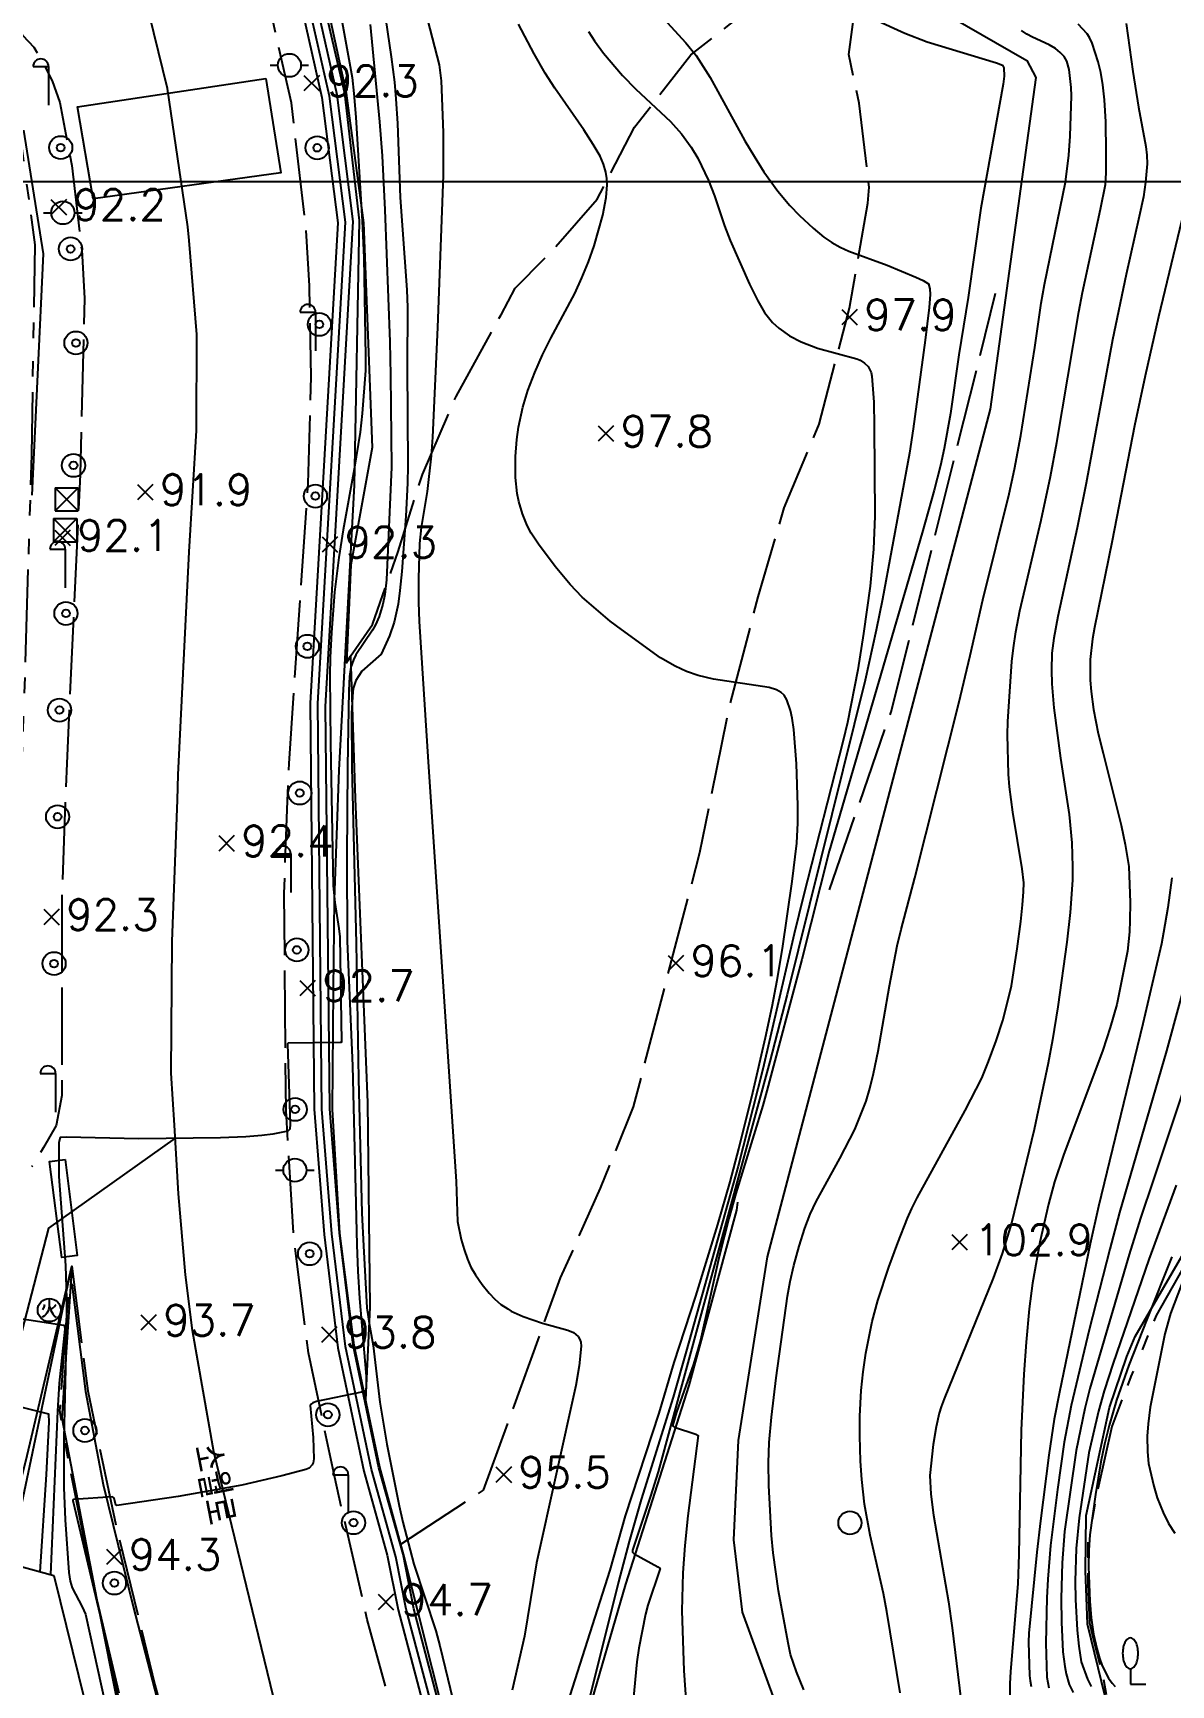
# Model space of a CAD drawing. Extents: x 199116 to 199565, y 548943 to 549516.
# Drawn here: x 199208.5 to 199282.2, y 549302.6 to 549409.6 of the extents above; entities that cross this region are included whole.
import ezdxf
from ezdxf.enums import TextEntityAlignment as Align

# ---------------------------------------------------------------- set-up
doc = ezdxf.new("R2010")
doc.units = 0
doc.header["$MEASUREMENT"] = 0
doc.linetypes.add('ANYANG1', pattern=[11.5, 6, -1, 1, -1.5, 1, -1])
doc.linetypes.add('ANYANG2', pattern=[6, 5, -1])
for name, color, linetype in [('A0013114', 1, 'CONTINUOUS'), ('A0023119', 1, 'ANYANG2'), ('A0023210', 7, 'CONTINUOUS'), ('A0033324', 1, 'ANYANG2'), ('A0043325', 42, 'CONTINUOUS'), ('B0014112', 7, 'CONTINUOUS'), ('B0024126', 7, 'ANYANG1'), ('C0223367', 7, 'CONTINUOUS'), ('C0256324', 1, 'CONTINUOUS'), ('C0493376', 1, 'CONTINUOUS'), ('C0503379', 1, 'CONTINUOUS'), ('C0536117', 7, 'CONTINUOUS'), ('C0536118', 7, 'CONTINUOUS'), ('D0015222', 3, 'CONTINUOUS'), ('D0023372', 3, 'CONTINUOUS'), ('D0036351', 3, 'CONTINUOUS'), ('E0022112', 5, 'CONTINUOUS'), ('F0017111', 30, 'CONTINUOUS'), ('F0017114', 7, 'CONTINUOUS'), ('F0027132', 7, 'CONTINUOUS'), ('F0027217', 7, 'CONTINUOUS'), ('F0047224', 7, 'CONTINUOUS'), ('F0047226', 1, 'CONTINUOUS'), ('G0036350', 7, 'ANYANG2'), ('H0037335', 7, 'CONTINUOUS'), ('H0049111', 7, 'CONTINUOUS')]:
    doc.layers.add(name, color=color, linetype=linetype)
doc.styles.add('HIST', font='romans.shx', dxfattribs={"bigfont": 'ngsw.shx'})

# ---------------------------------------------------------------- blocks, each defined once
blk = doc.blocks.new('F0027217')
at = {"layer": 'F0027217'}
for points in [[(0.5, 0.5), (-0.5, -0.5)], [(-0.5, 0.5), (0.5, -0.5)]]:
    blk.add_lwpolyline(points, dxfattribs=at)
blk = doc.blocks.new('C0493376')
at = {"layer": 'C0493376'}
for points in [[(-1.25, 0), (-0.75, 0)], [(0.75, 0), (1.25, 0)]]:
    blk.add_lwpolyline(points, dxfattribs=at)
blk.add_circle((0, 0), 0.75, dxfattribs=at)
blk = doc.blocks.new('C0503379')
at = {"layer": 'C0503379'}
for points in [[(0.75, 0.75), (-0.75, -0.75)], [(-0.75, 0.75), (0.75, 0.75)], [(-0.75, 0.75), (-0.75, -0.75)], [(-0.75, 0.75), (0.75, -0.75)], [(0.75, 0.75), (0.75, -0.75)], [(-0.75, -0.75), (0.75, -0.75)]]:
    blk.add_lwpolyline(points, dxfattribs=at)
blk = doc.blocks.new('D0023372')
at = {"layer": 'D0023372'}
for radius in [0.75, 0.25]:
    blk.add_circle((0, 0), radius, dxfattribs=at)
blk = doc.blocks.new('D0036351')
at = {"layer": 'D0036351'}
blk.add_lwpolyline([(0, 3, 0.175), (-0.169, 2.939, 0.104), (-0.354, 2.707, 0.065), (-0.459, 2.404, 0.051), (-0.5, 2, 0.051), (-0.459, 1.596, 0.065), (-0.354, 1.293, 0.104), (-0.169, 1.061, 0.175), (0, 1, 0.175), (0.169, 1.061, 0.104), (0.354, 1.293, 0.065), (0.459, 1.596, 0.051), (0.5, 2, 0.051), (0.459, 2.404, 0.065), (0.354, 2.707, 0.104), (0.169, 2.939, 0.175)], format="xyb", close=True, dxfattribs=at)
for points in [[(0, 1), (0, 0)], [(0, 0), (1, 0)]]:
    blk.add_lwpolyline(points, dxfattribs=at)
blk = doc.blocks.new('D0015222')
at = {"layer": 'D0015222'}
blk.add_circle((0, 0), 0.75, dxfattribs=at)
blk = doc.blocks.new('C0223367')
at = {"layer": 'C0223367'}
for points in [[(-1, 2.5), (0, 2.5)], [(0, 2.5), (0, 0)]]:
    blk.add_lwpolyline(points, dxfattribs=at)
blk.add_arc((-0.5, 2.5), 0.5, 0, 180, dxfattribs=at)
blk = doc.blocks.new('C0256324')
at = {"layer": 'C0256324'}
for points in [[(-0.004, 0.68), (0.002, 0.272), (-0.021, 0.123), (-0.053, 0.014), (-0.102, -0.097), (-0.156, -0.195), (-0.228, -0.284), (-0.32, -0.373), (-0.411, -0.436), (-0.466, -0.467)], [(-0.315, 0.37), (-0.322, 0.304), (-0.336, 0.242), (-0.354, 0.185), (-0.382, 0.121), (-0.42, 0.058), (-0.45, 0.025)], [(0.002, 0.272), (0.051, 0.098), (0.105, -0.026), (0.16, -0.135), (0.223, -0.235), (0.292, -0.321), (0.369, -0.407), (0.449, -0.479)], [(0.109, 0.072), (0.184, 0.109), (0.24, 0.148), (0.298, 0.192), (0.347, 0.239), (0.388, 0.291), (0.44, 0.368)]]:
    blk.add_lwpolyline(points, dxfattribs=at)
blk.add_circle((0, 0), 0.75, dxfattribs=at)

msp = doc.modelspace()

# ---------------------------------------------------------------- linework, layer by layer
at = {"layer": 'A0013114', "flags": 128}
for points in [[(199237.14, 549292.56), (199232.472, 549311.095), (199230.93, 549316.74), (199229.27, 549324.64), (199228.35, 549331.89), (199227.86, 549339.91), (199227.93, 549347.68), (199227.99, 549353.51), (199228.3, 549361.87), (199229.3, 549380.33), (199229.62, 549397.48), (199228.66, 549405.7), (199225.29, 549420.22), (199219.63, 549434.69), (199217.85, 549438.96), (199214.23, 549446.85)], [(199207.84, 549403.34), (199209.13, 549395.33), (199208.38, 549379.7)], [(199196.61, 549272.4), (199207.996, 549317.127), (199210.98, 549329.75), (199210.34, 549319.91), (199212.6, 549308.15), (199214.019, 549302.114)]]:
    msp.add_lwpolyline(points, dxfattribs=at)
at = {"layer": 'A0023119', "flags": 128}
msp.add_lwpolyline([(199232.291, 549311.756), (199237.65, 549315.24), (199242.65, 549329), (199245.24, 549334.8), (199247.37, 549340.07), (199251.67, 549356.54), (199253.57, 549365.95), (199255.45, 549373.11), (199257.13, 549378.86), (199259.4, 549384.28), (199261.37, 549391.8), (199262.56, 549398.6), (199262.64, 549399.64), (199261.99, 549405.07), (199261.32, 549408.24), (199262.05, 549413.68), (199263.42, 549421.28), (199266.24, 549429.19)], dxfattribs=at)
at = {"layer": 'A0023210', "flags": 128}
for points in [[(199224.04, 549301.85), (199220.19, 549317.74), (199218.8, 549325.58), (199218.35, 549329.19), (199217.9, 549334.43), (199217.63, 549338.89), (199217.42, 549342.25), (199217.48, 549350.79), (199217.82, 549359.965), (199217.88, 549361.57), (199218.59, 549376.02), (199219.05, 549383.87), (199219.08, 549390.1), (199218.59, 549396.18), (199218.5, 549397.06), (199217.19, 549406.02), (199215.11, 549414.5)], [(199217.681, 549338.053), (199209.463, 549332.226), (199206.649, 549321.286), (199205.029, 549315.65), (199196.885, 549284.624)]]:
    msp.add_lwpolyline(points, dxfattribs=at)
at = {"layer": 'A0033324', "flags": 128}
for points in [[(199434.01, 549241.48), (199432.43, 549240.15), (199428.73, 549237.94), (199425.329, 549238.952), (199421.31, 549240.12), (199414.34, 549241.72), (199405.86, 549243.02), (199400.68, 549243.32), (199386.47, 549243.98), (199367.02, 549244.34), (199354.291, 549244.574), (199348.52, 549244.68), (199346.82, 549244.71), (199337.51, 549244.82), (199335.07, 549244.75), (199320.44, 549245.21), (199305.862, 549245.672), (199300.54, 549245.83), (199296.82, 549245.95), (199284.63, 549246.66), (199277.1, 549248.03), (199272.37, 549249.68), (199265.73, 549253.09), (199257.352, 549257.723), (199251.58, 549262.28), (199248.25, 549265.78), (199245.85, 549268.71), (199243.09, 549272.19), (199238.95, 549279.26), (199236.7, 549284.3), (199234.26, 549291.72), (199230.12, 549306.879), (199228.01, 549316.06), (199226.31, 549324.15), (199225.36, 549331.61), (199224.86, 549339.83), (199224.736, 549353.897), (199224.964, 549359.902), (199225.056, 549362.307), (199226.3, 549380.45), (199226.49, 549387.35), (199226.38, 549393.24), (199226.14, 549397.11), (199225.21, 549405.11), (199223.74, 549411.63), (199221.78, 549419.4), (199221.02, 549422.41), (199216.57, 549433.45), (199214.93, 549437.42), (199210.83, 549445.39), (199203.99, 549458.7), (199202.667, 549461.451), (199187.16, 549493.7), (199185.446, 549496.929), (199184.52, 549498.6)], [(199160.368, 549319.429), (199159.284, 549320.844), (199168.385, 549328.462), (199175.162, 549334.083), (199179.755, 549339.887), (199186.052, 549350.724), (199188.54, 549356.072), (199189.797, 549358.714), (199192.751, 549367.744), (199193.727, 549373.527), (199193.937, 549374.77), (199194.468, 549377.913), (199196.452, 549389.022), (199196.729, 549390.399), (199197.72, 549395.724), (199198.26, 549398.887), (199199.388, 549406.752), (199199.66, 549408.128), (199200.162, 549409.122), (199200.55, 549409.568), (199201.316, 549410.237), (199202.15, 549410.741), (199202.755, 549410.971), (199203.488, 549411.037), (199204.506, 549411.025), (199205.19, 549410.943), (199206.112, 549410.662), (199206.852, 549410.226), (199207.806, 549409.456), (199208.521, 549408.706), (199209.121, 549407.68), (199209.702, 549406.535), (199210.199, 549405.131), (199210.987, 549401.036), (199211.62, 549395.57), (199211.8, 549392.42), (199211.76, 549390.34), (199211.52, 549381.03), (199210.655, 549362.317), (199210.566, 549359.961), (199210.335, 549353.867), (199210.34, 549340.8), (199209.96, 549338.86), (199209.14, 549337.45), (199208.4, 549336.18)]]:
    msp.add_lwpolyline(points, dxfattribs=at)
msp.add_lwpolyline([(199210.98, 549329.75), (199212.01, 549321.68), (199213.91, 549312.66), (199216.359, 549302.647), (199220.43, 549287.68), (199223.25, 549279.09), (199226.13, 549272.66), (199231.2, 549263.99), (199234.89, 549259.37), (199237.29, 549256.43, -0.02), (199236.84, 549254.67), (199236.495, 549253.458)], format="xyb", dxfattribs=at)
at = {"layer": 'A0043325', "flags": 128}
for points in [[(199223.549, 549406.668), (199224.526, 549400.578), (199212.364, 549398.877), (199211.352, 549404.845)], [(199210.551, 549336.654), (199211.334, 549330.455), (199210.34, 549330.308), (199209.529, 549336.529)]]:
    msp.add_lwpolyline(points, close=True, dxfattribs=at)
at = {"layer": 'B0014112', "flags": 128}
msp.add_lwpolyline([(199202.35, 549292.433), (199206.839, 549310.55), (199209.808, 549309.723), (199214.641, 549290.209), (199211.718, 549290.888), (199211.549, 549290.125)], close=True, dxfattribs=at)
at = {"layer": 'B0024126', "flags": 128}
for points in [[(199206.68, 549334.423), (199207.3, 549339.24), (199207.43, 549353.66), (199207.98, 549368.71), (199208.38, 549382.3), (199208.61, 549395.9), (199207.67, 549402.79), (199206.62, 549407.04)], [(199392.19, 549382.46), (199376.26, 549385.02), (199375.62, 549385.03), (199373.95, 549384.73), (199373.07, 549384.61), (199369.79, 549383.3), (199368.52, 549382.66), (199356.45, 549377.2), (199327.91, 549364.32), (199323.28, 549363.32), (199322.86, 549363.05), (199308.45, 549357.44), (199305.67, 549356.75), (199305.08, 549356.59), (199304.37, 549356.31), (199302.16, 549354.95), (199299.46, 549353.24), (199299.09, 549352.84), (199298.51, 549352.38), (199295.54, 549348.61), (199291.58, 549344.21), (199290.4, 549342.85), (199290.1, 549342.35), (199287.78, 549338.11), (199281.24, 549326.57), (199279.59, 549322.6), (199278.36, 549319.37), (199277.41, 549315.1), (199276.802, 549311.846), (199276.802, 549309.167), (199276.914, 549306.655), (199277.215, 549305.386), (199277.754, 549303.325), (199278.008, 549301.946), (199279.9, 549299.22), (199281.03, 549297.84), (199283.41, 549294.74)], [(199210.73, 549327.75), (199210.19, 549320.41), (199210.61, 549317.88), (199212.13, 549310.26), (199214.26, 549300.63), (199215.59, 549295.19), (199217.2, 549288.53), (199220.38, 549278.68), (199222.563, 549274.622)]]:
    msp.add_lwpolyline(points, dxfattribs=at)
at = {"layer": 'C0536117', "flags": 128}
for points in [[(199225.685, 549412.095), (199227.184, 549405.446), (199228.22, 549397.331), (199226.42, 549366.226), (199226.689, 549339.915), (199227.332, 549331.81), (199228.225, 549324.469), (199229.906, 549316.469), (199231.42, 549311.041), (199232.128, 549307.493), (199236.137, 549292.269)], [(199237.097, 549292.55), (199233.14, 549307.57), (199232.439, 549311.092), (199230.88, 549316.696), (199229.212, 549324.635), (199228.328, 549331.903), (199227.689, 549339.941), (199227.407, 549366.001), (199229.217, 549397.42), (199228.172, 549405.615), (199226.658, 549412.327)]]:
    msp.add_lwpolyline(points, dxfattribs=at)
at = {"layer": 'C0536118', "flags": 128}
msp.add_lwpolyline([(199210.983, 549328.616), (199211.869, 549321.643), (199213.022, 549315.61), (199214.966, 549307.713), (199217.26, 549298.788), (199220.47, 549287.028), (199223.157, 549279.054), (199226.041, 549272.614), (199231.117, 549263.933), (199234.812, 549259.307), (199237.182, 549256.404)], dxfattribs=at)
at = {"layer": 'E0022112', "flags": 128}
msp.add_lwpolyline([(199240.056, 549282.424), (199238.894, 549285.212), (199236.661, 549292.422), (199232.634, 549307.531), (199231.965, 549310.927), (199230.393, 549316.583), (199228.718, 549324.552), (199227.83, 549331.856), (199227.189, 549339.928), (199226.919, 549366.207), (199228.718, 549397.375), (199227.678, 549405.53), (199226.172, 549412.211), (199224.204, 549420.012), (199223.402, 549423.187), (199218.885, 549434.395), (199217.201, 549438.471), (199214.685, 549443.797)], dxfattribs=at)
at = {"layer": 'F0017111', "flags": 128}
for points, elevation in [([(199247.65, 549412.39), (199250.75, 549408.99), (199251.42, 549408.17), (199252.34, 549406.74), (199254.58, 549402.64), (199255.18, 549401.64), (199255.82, 549400.63), (199256.71, 549399.39), (199257.49, 549398.46), (199258.12, 549397.81), (199259, 549396.98), (199259.7, 549396.39), (199260.21, 549396.05), (199260.75, 549395.75), (199261.33, 549395.5), (199263.8, 549394.58), (199265.67, 549393.82), (199266.14, 549393.6), (199266.48, 549393.38), (199266.57, 549393.05), (199266.58, 549392.68), (199266.52, 549391.84), (199266.26, 549389.74), (199265.49, 549383.98), (199265.24, 549382.4), (199263.51, 549372.95), (199263.1, 549370.94), (199262.37, 549367.71), (199257.32, 549347.36), (199256.21, 549343.02), (199248.96, 549316.44), (199248.47, 549314.85), (199247.3, 549311.37), (199247.31, 549311.23), (199247.42, 549311.13), (199248.94, 549310.29), (199249.09, 549310.17), (199248.3, 549307.79), (199248.14, 549307.21), (199247.71, 549305.02), (199247.59, 549304.13), (199247.35, 549301.6)], 99), ([(199264.03, 549412.93), (199272.86, 549407.84), (199273.43, 549406.75), (199270.47, 549385.27), (199256.03, 549330.35), (199254.16, 549318.46), (199253.84, 549312.02), (199254.42, 549307.34), (199258.05, 549297.34)], 101), ([(199228.41, 549410.77), (199229.14, 549406.74), (199229.26, 549405.71), (199229.38, 549404.18), (199229.8, 549397.43), (199229.89, 549395.08), (199230.01, 549388.67), (199230, 549387.77), (199229.79, 549384.98), (199229.66, 549383.78), (199229.28, 549381.38), (199228.57, 549377.44), (199228.28, 549375.65), (199227.99, 549373.41), (199227.8, 549370.8), (199227.71, 549369.18), (199227.69, 549368.03), (199227.73, 549363.63), (199227.91, 549354.39), (199228.01, 549353.3), (199228.29, 549351.63), (199228.35, 549351.08), (199228.45, 549344.28), (199228.44, 549344.25), (199228.36, 549344.24), (199224.99, 549344.19), (199224.95, 549344.16), (199225.13, 549338.96), (199225.1, 549338.62), (199224.98, 549338.5), (199224.01, 549338.31), (199223.3, 549338.22), (199222.26, 549338.14), (199220.62, 549338.07), (199215.32, 549338.01), (199210.61, 549338.11), (199210.23, 549338.09), (199210.2, 549338.03), (199210.13, 549337.75), (199210.15, 549335.57), (199210.57, 549329.8), (199210.63, 549327.64), (199210.62, 549324.92), (199210.47, 549318.61), (199210.47, 549315.41), (199210.56, 549313.32), (199210.79, 549309.91), (199210.88, 549309.35), (199210.999, 549308.923), (199211.65, 549307.69), (199211.86, 549307.21), (199214.73, 549294.18)], 93), ([(199230.3, 549410.18), (199230.92, 549403.87), (199231.08, 549401.66), (199231.25, 549398.17), (199231.59, 549389.63), (199231.63, 549387.47), (199231.7, 549381.51), (199231.37, 549374.21), (199231.26, 549373.25), (199231.14, 549372.62), (199230.89, 549371.83), (199230.65, 549371.3), (199230.45, 549370.95), (199229.39, 549369.35), (199229.22, 549369.02), (199229.06, 549368.55), (199228.98, 549367.94), (199228.93, 549367.04), (199228.85, 549362.11), (199228.8, 549356.22), (199228.83, 549350.8), (199229.16, 549342.73), (199229.44, 549331.13), (199229.51, 549329.42), (199229.61, 549327.66), (199230.05, 549322.62), (199230.06, 549322.01), (199230.03, 549321.74), (199229.98, 549321.66), (199229.75, 549321.59), (199226.84, 549320.98), (199226.59, 549320.9), (199226.48, 549320.82), (199226.42, 549320.74), (199226.61, 549318.65), (199226.66, 549317.27), (199226.62, 549317.01), (199226.56, 549316.88), (199226.36, 549316.68), (199226.14, 549316.58), (199224.59, 549316.17), (199222, 549315.56), (199217.87, 549314.83), (199213.89, 549314.25), (199213.83, 549314.27), (199213.72, 549314.72), (199213.68, 549314.78), (199213.62, 549314.81), (199211.1, 549314.64), (199211.05, 549314.58), (199212.79, 549307.2), (199214.94, 549296.46)], 94), ([(199234.03, 549410.48), (199234.78, 549407.56), (199234.92, 549406.52), (199235.03, 549403.17), (199235.03, 549400.41), (199234.68, 549390.55), (199234.35, 549383.44), (199234.27, 549382.24), (199234.01, 549379.93), (199233.61, 549377.59), (199233.51, 549376.56), (199233.45, 549374.29), (199233.45, 549372.75), (199233.48, 549371.5), (199234.06, 549362.41), (199235.88, 549335.23), (199235.97, 549332.64), (199236.2, 549331.49), (199236.39, 549330.83), (199236.61, 549330.21), (199236.84, 549329.69), (199237.13, 549329.2), (199237.57, 549328.57), (199238.02, 549328), (199238.38, 549327.62), (199238.78, 549327.28), (199239.22, 549326.99), (199239.45, 549326.85), (199240.23, 549326.49), (199241.47, 549326.07), (199243.11, 549325.6), (199243.49, 549325.45), (199243.78, 549325.19), (199243.89, 549325.01), (199243.95, 549324.84), (199243.97, 549324.57), (199243.86, 549323.29), (199243.64, 549322.03), (199241.09, 549310.55), (199240.31, 549305.79), (199239.5, 549302.3)], 96), ([(199243.27, 549301.95), (199245.85, 549310.07), (199246.85, 549313.59), (199249.04, 549320.23), (199250, 549323.51), (199251.4, 549327.82), (199252.83, 549332.45), (199253.63, 549335.22), (199254.2, 549337.36), (199255.11, 549341), (199255.93, 549344.56), (199256.36, 549346.57), (199256.68, 549348.27), (199257.02, 549350.32), (199257.65, 549354.67), (199257.95, 549357.15), (199258.02, 549358.47), (199258.02, 549359.59), (199257.93, 549362.28), (199257.76, 549364.51), (199257.65, 549365.24), (199257.54, 549365.75), (199257.3, 549366.44), (199257.13, 549366.74), (199256.93, 549366.91), (199256.63, 549367.09), (199256.15, 549367.23), (199252.55, 549367.77), (199251.55, 549368.01), (199250.8, 549368.27), (199250.06, 549368.61), (199249.12, 549369.16), (199246.59, 549370.98), (199245.85, 549371.54), (199244.04, 549373.09), (199243.26, 549373.9), (199242.3, 549375.08), (199241.22, 549376.52), (199240.75, 549377.23), (199240.49, 549377.73), (199240.17, 549378.49), (199239.94, 549379.27), (199239.84, 549379.79), (199239.72, 549380.84), (199239.72, 549382.19), (199239.81, 549383.29), (199239.91, 549384.09), (199240.2, 549385.38), (199240.53, 549386.47), (199240.97, 549387.64), (199241.47, 549388.78), (199242.01, 549389.86), (199243.56, 549392.76), (199244.03, 549393.77), (199244.45, 549394.8), (199244.82, 549395.85), (199245.39, 549397.82), (199245.6, 549398.97), (199245.67, 549399.8), (199245.65, 549400.2), (199245.58, 549400.6), (199245.43, 549401.12), (199245.2, 549401.65), (199244.76, 549402.41), (199244.16, 549403.35), (199242.27, 549406.05), (199241.64, 549407.03), (199240.93, 549408.27), (199239.92, 549410.2)], 97), ([(199264.65, 549302.12), (199263.78, 549307.39), (199263.56, 549308.55), (199262.7, 549312.33), (199262.34, 549314.35), (199262.16, 549315.93), (199262.08, 549317.12), (199262.03, 549318.77), (199262.03, 549320.04), (199262.11, 549321.71), (199262.24, 549322.92), (199262.42, 549324.12), (199262.83, 549326.17), (199263.2, 549327.53), (199263.91, 549329.68), (199264.5, 549331.27), (199265.13, 549332.87), (199265.41, 549333.49), (199265.75, 549334.17), (199268.86, 549339.83), (199269.93, 549341.94), (199270.37, 549343.01), (199270.87, 549344.34), (199271.29, 549345.66), (199271.63, 549346.94), (199271.85, 549347.92), (199272.22, 549350.31), (199272.46, 549352.07), (199272.58, 549353.16), (199272.64, 549353.99), (199272.65, 549354.59), (199272.54, 549355.48), (199271.94, 549359.15), (199271.73, 549360.79), (199271.67, 549361.62), (199271.6, 549364.17), (199271.63, 549365.03), (199271.89, 549368.92), (199271.98, 549369.81), (199272.13, 549370.83), (199272.4, 549372.2), (199273.77, 549378.07), (199274.38, 549380.91), (199274.79, 549383.11), (199276.22, 549391.57), (199276.46, 549392.81), (199277.63, 549398.21), (199277.95, 549399.82), (199277.99, 549400.57), (199277.99, 549401.9), (199277.96, 549403.86), (199277.89, 549405.29), (199277.78, 549406.26), (199277.64, 549407.07), (199277.47, 549407.76), (199277.08, 549408.96), (199276.92, 549409.33), (199276.76, 549409.58), (199276.18, 549410.19)], 103), ([(199279.29, 549410.24), (199279.73, 549407.13), (199280.09, 549404.82), (199280.57, 549402.28), (199280.63, 549401.71), (199280.64, 549401.15), (199280.54, 549399.96), (199280.4, 549399.02), (199280.14, 549397.73), (199279.29, 549393.98), (199278.4, 549389.75), (199276.7, 549380.46), (199276.12, 549377.57), (199274.86, 549371.84), (199274.6, 549370.43), (199274.48, 549369.46), (199274.45, 549368.36), (199274.48, 549367.48), (199274.61, 549365.92), (199275.04, 549362.65), (199275.59, 549359), (199275.77, 549357.18), (199275.81, 549355.62), (199275.8, 549354.75), (199275.66, 549352.65), (199275.45, 549350.73), (199274.86, 549346.55), (199274.52, 549344.42), (199274.24, 549342.91), (199273.32, 549338.6), (199271.85, 549332.54), (199271.25, 549330.57), (199270.68, 549328.98), (199267.49, 549321.16), (199267.3, 549320.64), (199267.18, 549320.23), (199266.98, 549319.34), (199266.78, 549318.2), (199266.56, 549316.2), (199266.63, 549314.99), (199266.81, 549313.62), (199267.77, 549308.01), (199268.02, 549306.34), (199268.57, 549301.72)], 104), ([(199244.45, 549409.72), (199244.84, 549409.12), (199245.42, 549408.31), (199246.66, 549406.88), (199247.52, 549405.99), (199249.76, 549403.9), (199250.47, 549403.09), (199251.11, 549402.22), (199251.53, 549401.52), (199252.23, 549400.06), (199252.61, 549399.08), (199253.27, 549397.13), (199253.64, 549396.19), (199254.88, 549393.36), (199255.42, 549392.28), (199255.86, 549391.53), (199256.03, 549391.3), (199256.38, 549390.88), (199256.79, 549390.5), (199257.47, 549390.01), (199258.23, 549389.62), (199259.3, 549389.22), (199261.84, 549388.53), (199262.06, 549388.44), (199262.34, 549388.25), (199262.57, 549388.03), (199262.77, 549387.63), (199262.82, 549387.39), (199262.94, 549385.71), (199262.97, 549384.16), (199263, 549378.34), (199262.92, 549376.19), (199262.7, 549373.8), (199262.28, 549370.74), (199261.9, 549368.37), (199261.23, 549364.96), (199260.96, 549363.8), (199258.39, 549353.75), (199257.78, 549351.27), (199255.75, 549342.51), (199254.14, 549336.24), (199250.78, 549324.22), (199249.93, 549321.28), (199247.87, 549314.65), (199247.08, 549311.92), (199246.39, 549309.32), (199244.47, 549301.6)], 98), ([(199258.4, 549302.32), (199257.93, 549303.47), (199257.54, 549304.6), (199257.38, 549305.35), (199256.77, 549308.72), (199256.42, 549311.18), (199256.31, 549312.31), (199256.13, 549315.55), (199256.11, 549317.01), (199256.16, 549318.34), (199256.31, 549319.97), (199256.62, 549322.52), (199257.35, 549327.82), (199257.53, 549328.77), (199257.76, 549329.8), (199258.11, 549331.05), (199258.47, 549332.21), (199258.81, 549333.12), (199259.21, 549333.95), (199260.74, 549336.73), (199261.7, 549338.61), (199262.44, 549340.44), (199262.69, 549341.26), (199262.92, 549342.24), (199263.21, 549343.68), (199263.95, 549347.91), (199264.45, 549350.5), (199264.7, 549351.56), (199265.6, 549354.91), (199268.44, 549366.21), (199269.19, 549369.3), (199270.01, 549372.91), (199271.71, 549379.77), (199272.05, 549381.37), (199272.46, 549383.55), (199273.38, 549389.26), (199273.79, 549392.12), (199274, 549393.34), (199275.36, 549399.97), (199275.57, 549401.71), (199275.66, 549402.94), (199275.75, 549405.55), (199275.73, 549406.1), (199275.6, 549407.26), (199275.44, 549407.8), (199275.26, 549408.11), (199275.02, 549408.37), (199274.71, 549408.61), (199274.29, 549408.85), (199273.21, 549409.35), (199272.85, 549409.55), (199272.51, 549409.79)], 102), ([(199282.25, 549354.91), (199281.99, 549352.98), (199281.71, 549351.36), (199281.57, 549350.63), (199280.37, 549345.44), (199277.49, 549333.61), (199276.96, 549331.21), (199274.97, 549321.6), (199274.63, 549319.84), (199274.28, 549317.52), (199273.73, 549313.27), (199273.49, 549311.24), (199272.98, 549305.99), (199272.96, 549305.4), (199273.02, 549303.24), (199273.06, 549302.9), (199273.13, 549302.54)], 106), ([(199283.7, 549350.29), (199281.89, 549343.71), (199278.85, 549333.23), (199278.22, 549330.86), (199276.9, 549325.64), (199275.72, 549320.72), (199275.27, 549318.35), (199274.83, 549315.29), (199274.38, 549311.67), (199274.21, 549309.48), (199274.14, 549308.28), (199274.08, 549305.33), (199274.15, 549303.13), (199274.28, 549302.44)], 107), ([(199284.81, 549346.62), (199281.05, 549335.36), (199280.22, 549332.86), (199279.49, 549330.52), (199276.94, 549321.84), (199276.61, 549320.54), (199276.04, 549317.81), (199275.3, 549312.56), (199275.14, 549310.55), (199275.07, 549308.23), (199275.1, 549306.7), (199275.18, 549304.78), (199275.31, 549303.82), (199275.39, 549303.36), (199275.6, 549302.67), (199275.85, 549302.14)], 108), ([(199282.52, 549334.99), (199280.76, 549330.19), (199278.45, 549323.47), (199277.87, 549321.68), (199277.5, 549320.37), (199276.87, 549317.67), (199276.25, 549313.45), (199276.04, 549311.47), (199275.98, 549309.36), (199276, 549308.17), (199276.12, 549306.18), (199276.23, 549305.14), (199276.38, 549304.12), (199276.78, 549303.01), (199277.02, 549302.54)], 109), ([(199283.75, 549330.9), (199282.15, 549326.69), (199281.79, 549325.38), (199280.85, 549320.63), (199280.71, 549319.55), (199280.65, 549318.75), (199280.66, 549317.72), (199280.74, 549316.98), (199281.07, 549315.5), (199281.29, 549314.76), (199281.68, 549313.79), (199282.03, 549313.09), (199282.44, 549312.47)], 111), ([(199204.91, 549326.77), (199210.46, 549325.94), (199210.51, 549325.84), (199210.52, 549325.67), (199210.17, 549322.17), (199210.05, 549320.36), (199209.596, 549309.782)], 92), ([(199208.94, 549309.965), (199209.35, 549316.27), (199209.51, 549319.64), (199209.5, 549320.16), (199202.324, 549321.959)], 91)]:
    msp.add_lwpolyline(points, dxfattribs=dict(at, elevation=elevation))
at = {"layer": 'F0017114', "flags": 128}
for points, elevation in [([(199230.59, 549415.46), (199231.68, 549408.07), (199231.89, 549406.44), (199231.98, 549405.37), (199232.07, 549403.77), (199232.25, 549398.97), (199232.69, 549392.99), (199232.72, 549391.84), (199232.7, 549388.02), (199232.75, 549381.58), (199232.73, 549380.47), (199232.63, 549378.32), (199232.36, 549374.74), (199232.24, 549373.52), (199232.13, 549372.63), (199231.86, 549371.46), (199231.56, 549370.59), (199231.02, 549369.39), (199229.78, 549368.29), (199229.39, 549367.69), (199229.23, 549367.23), (199229.19, 549366.98), (199229.09, 549365.54), (199229.13, 549362.08), (199229.41, 549350.66), (199229.55, 549341.88), (199229.78, 549333.18), (199229.87, 549331.08), (199230.1, 549327.06), (199230.24, 549326.05), (199230.5, 549324.61), (199230.93, 549320.95), (199231.38, 549318.22), (199232.18, 549314.23), (199232.43, 549313.18), (199233.14, 549310.45), (199234.57, 549306.13), (199234.83, 549305.16), (199236.02, 549300.26)], 95), ([(199258.64, 549412.51), (199264.95, 549409.61), (199266.4, 549409.05), (199270.88, 549407.7), (199271.28, 549407.53), (199271.37, 549407.37), (199271.39, 549406.83), (199271.32, 549406.32), (199269.87, 549398.28), (199269.06, 549392.49), (199268.45, 549388.77), (199267.91, 549384.98), (199267.49, 549382.71), (199267.25, 549381.61), (199266.84, 549380.02), (199266.07, 549377.26), (199260.04, 549356.64), (199258.27, 549349.61), (199256.01, 549341.11), (199255.74, 549340.17), (199254, 549334.46), (199253.55, 549332.84), (199252.92, 549330.37), (199251.7, 549324.96), (199251.53, 549324.35), (199251.25, 549323.41), (199250.16, 549320.3), (199249.89, 549319.41), (199250.03, 549319.32), (199251.41, 549318.87), (199251.56, 549318.78), (199250.9, 549313.59), (199250.7, 549311.67), (199250.57, 549309.89), (199250.51, 549307.44), (199250.63, 549303.57), (199250.88, 549299.84)], 100), ([(199283.03, 549398.07), (199281.38, 549391.25), (199280.51, 549387.42), (199279.83, 549384.19), (199278.39, 549376.74), (199277.24, 549371.12), (199277.11, 549370.39), (199276.96, 549369.04), (199276.95, 549367.71), (199277.01, 549366.98), (199277.17, 549365.8), (199277.48, 549364.26), (199277.79, 549362.97), (199278.96, 549358.31), (199279.22, 549357.06), (199279.45, 549355.63), (199279.54, 549353.31), (199279.53, 549352.14), (199279.5, 549351.41), (199279.37, 549350.16), (199278.68, 549346.7), (199278.26, 549345.21), (199277.77, 549343.74), (199275.22, 549336.95), (199274.65, 549335.21), (199274.26, 549333.78), (199273.69, 549331.3), (199273.22, 549328.66), (199273.01, 549327), (199272.81, 549324.83), (199272.65, 549322.75), (199272.49, 549319.13), (199272.34, 549311.07), (199272.27, 549309.18), (199271.8, 549303.51), (199271.75, 549302.7), (199271.74, 549301.74)], 105), ([(199282.25, 549330.36), (199280.62, 549326.3), (199279.47, 549323.35), (199278.66, 549321.07), (199278.19, 549319.44), (199277.89, 549318.23), (199277.65, 549317.09), (199277.31, 549314.97), (199276.94, 549312.35), (199276.86, 549311.35), (199276.84, 549310.3), (199276.94, 549308.06), (199277.03, 549306.97), (199277.18, 549305.93), (199277.38, 549304.99), (199277.55, 549304.36), (199277.74, 549303.86), (199278.14, 549303.08), (199278.37, 549302.74), (199278.57, 549302.52)], 110)]:
    msp.add_lwpolyline(points, dxfattribs=dict(at, elevation=elevation))
at = {"layer": 'F0047224', "flags": 128}
msp.add_lwpolyline([(199254.11, 549333.9), (199254.04, 549333.38), (199250.95, 549322.03), (199246.86, 549309.16), (199241.79, 549291.79), (199241.25, 549290.17), (199240.81, 549287.73), (199240.77, 549286.68), (199240.86, 549285.74), (199241.1, 549284.66), (199242.64, 549280.83), (199243.19, 549279.39), (199244.25, 549277.46), (199245.22, 549275.82), (199246.26, 549274.4), (199247.88, 549272.38), (199253.77, 549265.48), (199255.04, 549264.27)], dxfattribs=at)
at = {"layer": 'F0047226', "flags": 128}
for points in [[(199214.86, 549446.78), (199216.56, 549442.83), (199220.61, 549433.14), (199225.21, 549420.9), (199227.39, 549412.04), (199228.758, 549405.734), (199229.87, 549397.321), (199230.44, 549382.78), (199229.06, 549375.18), (199228.783, 549368.833), (199229.04, 549369.26), (199229.33, 549360.05), (199230.14, 549340.36), (199230.28, 549327.1), (199230.013, 549321.106)], [(199301.64, 549283.34), (199282.85, 549295.11), (199279.47, 549299.52), (199279, 549300.16), (199278.45, 549301.03), (199277.93, 549301.88), (199276.78, 549306.57), (199276.66, 549310.02), (199276.69, 549313.61), (199278.2, 549320.61), (199279.32, 549323.91), (199279.87, 549325.19), (199283.19, 549330.93), (199290.25, 549344.48), (199292.48, 549347.37), (199297.21, 549352.72), (199298.62, 549353.82), (199303.07, 549356.71), (199303.5, 549356.84), (199303.92, 549356.99), (199322.03, 549363.78), (199335.21, 549368.8), (199345.09, 549373.38)], [(199207.278, 549310.427), (199207.57, 549313.54), (199210.98, 549329.75)]]:
    msp.add_lwpolyline(points, dxfattribs=at)
at = {"layer": 'G0036350', "flags": 128}
for points in [[(199229.04, 549369.26), (199230.46, 549371.31), (199232.12, 549376.04), (199233.69, 549381.03), (199235.88, 549386.08), (199238.79, 549391.38), (199239.7, 549393.09), (199241.89, 549395.29), (199245.02, 549398.87), (199247.44, 549403.53), (199251.08, 549408.2), (199255.51, 549411.68), (199260.59, 549413.11), (199261.78, 549413.13), (199268, 549413.57), (199270.24, 549412.22)], [(199260.06, 549354.12), (199264.06, 549365.66), (199270.83, 549392.77)]]:
    msp.add_lwpolyline(points, dxfattribs=at)
at = {"layer": 'H0037335', "flags": 128}
msp.add_lwpolyline([(199116.269, 549400), (199558.135, 549400)], dxfattribs=at)

# ---------------------------------------------------------------- block references
at = {"layer": 'C0223367'}
for p in [(199209.476, 549404.944), (199226.77, 549389.047), (199210.56, 549373.689), (199225.164, 549353.957), (199209.933, 549339.724), (199228.894, 549313.747)]:
    msp.add_blockref('C0223367', p, dxfattribs=at)
at = {"layer": 'C0256324'}
msp.add_blockref('C0256324', (199209.522, 549326.912), dxfattribs=at)
at = {"layer": 'C0493376'}
for p in [(199225.074, 549407.53), (199210.403, 549397.985), (199225.436, 549335.973)]:
    msp.add_blockref('C0493376', p, dxfattribs=at)
at = {"layer": 'C0503379'}
for p in [(199210.645, 549379.425), (199210.553, 549377.427)]:
    msp.add_blockref('C0503379', p, dxfattribs=at)
at = {"layer": 'D0015222'}
msp.add_blockref('D0015222', (199261.39, 549313.13), dxfattribs=at)
at = {"layer": 'D0023372'}
for p in [(199210.26, 549402.2), (199226.88, 549402.19), (199210.9, 549395.64), (199227.02, 549390.75), (199211.25, 549389.55), (199211.09, 549381.62), (199226.76, 549379.63), (199210.6, 549372.03), (199226.24, 549369.9), (199210.18, 549365.77), (199225.75, 549360.4), (199210.06, 549358.86), (199209.83, 549349.35), (199225.56, 549350.24), (199225.45, 549339.91), (199226.39, 549330.56), (199227.57, 549320.13), (199211.83, 549319.11), (199229.23, 549313.14), (199213.74, 549309.23)]:
    msp.add_blockref('D0023372', p, dxfattribs=at)
at = {"layer": 'D0036351'}
msp.add_blockref('D0036351', (199279.56, 549302.68), dxfattribs=at)
at = {"layer": 'F0027217'}
for p in [(199226.52, 549406.37, 92.29), (199210.13, 549398.35, 92.19), (199261.37, 549391.22, 97.92), (199245.58, 549383.68, 97.79), (199215.74, 549379.89, 91.89), (199210.37, 549376.93, 92.09), (199227.7, 549376.49, 92.29), (199221, 549357.14, 92.39), (199209.66, 549352.37, 92.3), (199250.11, 549349.38, 96.11), (199226.25, 549347.76, 92.7), (199268.49, 549331.31, 102.89), (199215.95, 549326.1, 93.69), (199227.66, 549325.32, 93.79), (199238.96, 549316.25, 95.49), (199213.72, 549310.93, 94.29), (199231.33, 549308, 94.69)]:
    msp.add_blockref('F0027217', p, dxfattribs=at)

# ---------------------------------------------------------------- texts
at = {"layer": 'F0027132', "style": 'HIST'}
for s, p in [('92.3', (199227.47, 549405.52)), ('92.2', (199211.08, 549397.5)), ('97.9', (199262.32, 549390.37)), ('97.8', (199246.53, 549382.83)), ('91.9', (199216.69, 549379.04)), ('92.1', (199211.32, 549376.08)), ('92.3', (199228.65, 549375.64)), ('92.4', (199221.95, 549356.29)), ('92.3', (199210.61, 549351.52)), ('96.1', (199251.06, 549348.53)), ('92.7', (199227.2, 549346.91)), ('102.9', (199269.44, 549330.46)), ('93.7', (199216.9, 549325.25)), ('93.8', (199228.61, 549324.47)), ('95.5', (199239.91, 549315.4)), ('94.3', (199214.67, 549310.08)), ('94.7', (199232.28, 549307.15))]:
    msp.add_text(s, height=2, dxfattribs=at).set_placement(p)
at = {"layer": 'H0049111', "style": 'HIST'}
msp.add_text('소월로', height=2, rotation=281, dxfattribs=at).set_placement((199219.713, 549312.872), align=Align.RIGHT)

doc.saveas('drawing.dxf')
